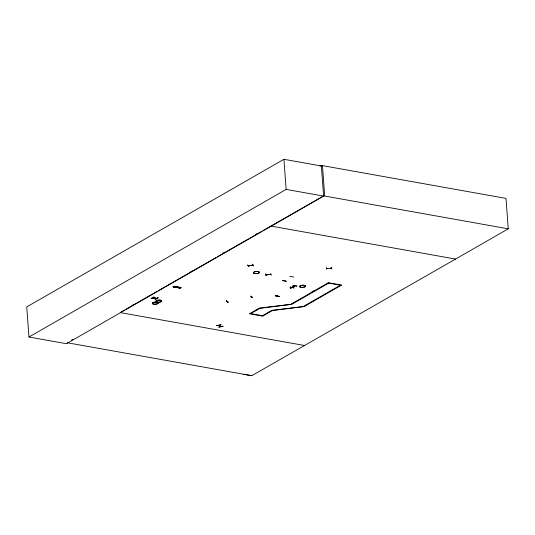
<?xml version="1.0" encoding="UTF-8"?>
<svg xmlns="http://www.w3.org/2000/svg" width="535" height="535" viewBox="0 0 535 535"><rect width="100%" height="100%" fill="white"/><g stroke="black" fill="none" stroke-linecap="round" stroke-linejoin="round"><path stroke-width="0.8" d="M282.386 280.554L286.426 281.229L282.467 280.521M326.35 269.386L326.745 267.433M330.964 268.022L331.499 267.808M330.991 268.336C331.105 267.192 330.67 268.804 331.533 268.249M331.707 269.105L331.68 267.386M216.668 325.708L220.975 324.725M275.271 295.775L279.364 296.443L275.371 295.715M279.21 296.517L275.418 295.721M294.076 287.964L289.99 287.088M290.104 287.014L293.942 287.81M152.428 297.908L156.36 298.644M156.26 298.704L152.308 297.988L156.401 298.657M153.96 297.012L151.004 298.59L154 297.059M290.425 288.365L293.193 286.8M226.298 300.884L228.157 302.369L226.532 300.871M228.124 302.308L226.465 300.851M247.578 265.079L248.949 266.631L247.839 265.052M265.654 274.047L266.162 275.732L265.875 273.994M277.772 295.942L277.538 296.069M180.121 288.064L172.939 286.86L180.382 287.99L173.266 286.68M181.011 287.649L173.688 286.439L180.937 287.696M154.301 298.242L154.501 298.095M173.928 286.245L181.131 287.569M180.188 288.111L173.24 286.7M266.035 274.863L266.517 274.809M270.389 274.569L270.864 274.522L266.102 274.85M220.948 326.698L218.962 325.273M326.711 268.496L327.233 268.463M321.374 165.99L283.931 159.303L26.75 306.903L28.964 337.017L66.407 343.704L323.588 196.098L321.334 165.422L506.016 198.405L508.25 228.826L455.559 259.067L270.917 226.064M319.91 166.238L321.334 165.422M28.964 337.017L286.145 189.41L323.588 196.098M71.422 340.233L72.867 339.404M132.065 305.431L133.516 304.596M190.768 271.74L192.219 270.911M223.383 253.022L224.827 252.192M255.991 234.303L257.442 233.474M124.528 310.079L120.181 312.58L304.863 345.563M125.979 309.25L157.143 291.368M158.587 290.532L215.839 257.676M217.29 256.84L248.454 238.958M249.905 238.128L261.501 231.474M262.946 230.638L324.651 195.342L322.458 165.482M250.748 313.61L259.883 308.367L291.515 304.295L259.716 308.053L259.883 308.367L259.114 308.227L249.444 313.777L262.672 316.138L272.342 310.594L303.974 306.515L272.175 310.28L272.342 310.594L271.573 310.454L262.438 315.697M328.664 283.142L292.117 304.114L291.348 303.98L328.423 282.701L341.658 285.061L304.575 306.341L303.806 306.201L340.354 285.229M243.706 374.286L251.778 375.697L455.599 259.047M293.053 285.376L297.005 286.105L292.933 285.423M291.856 287.83L292.224 287.609M311.885 292.177L314.654 290.605L311.892 292.204M157.979 297.748L155.224 299.332M158.159 297.814L155.17 299.353L157.945 297.781M289.803 276.307L293.762 277.023M218.828 325.347L220.794 326.731M251.156 296.985L251.597 296.985L251.149 297.065M294.731 285.85L290.217 288.298M312.948 291.401L312.587 291.348L313.109 291.348M221.082 324.805L216.581 325.681M223.075 326.169L218.681 327.152L223.068 326.223M250.788 296.189L252.667 297.641L250.848 296.149M253.684 265.888L252.553 264.123M292.177 287.415L294.945 285.844M271.252 275.311L270.71 273.405M267.299 274.442L268.797 274.315M331.466 268.242L326.704 268.557M152.789 297.701L156.862 298.396M323.568 195.843L508.25 228.826M327.895 283.002L341.123 285.369M249.979 313.47L263.207 315.837M67.096 342.721L251.778 375.697M152.916 297.661L156.862 298.383M152.763 297.761L156.708 298.483M283.931 159.303L286.145 189.41M331.446 267.814L331.473 268.323L331.446 267.814M157.116 302.101L157.116 302.114A3.003 1.05 -4.2 0 1 157.524 300.289A3.003 1.05 -4.2 0 1 161.791 301.051A3.003 1.05 -4.2 0 1 157.103 302.135A3.009 1.057 -4.2 0 1 157.517 300.296A3.009 1.057 -4.2 0 1 161.797 301.058A3.009 1.057 -4.2 0 1 157.103 302.141M227.402 301.566L227.83 301.559L227.362 301.586M248.467 265.788L253.048 265.113L248.427 265.808M153.672 304.107A3.009 1.057 -4.2 0 0 158.373 303.024A3.009 1.057 -4.2 0 0 154.093 302.262A3.009 1.057 -4.2 0 0 153.672 304.107A3.003 1.05 -4.2 0 0 158.367 303.017A3.003 1.05 -4.2 0 0 154.1 302.255A3.003 1.05 -4.2 0 0 153.679 304.101M254.68 273.525A3.009 1.057 -4.2 0 0 259.375 272.442A3.003 1.05 -4.2 0 0 255.101 271.673A3.009 1.057 -4.2 0 0 254.68 273.525A3.003 1.05 -4.2 0 0 259.368 272.435A3.009 1.057 -4.2 0 0 255.101 271.673A3.003 1.05 -4.2 0 0 254.68 273.519M300.911 287.288A3.009 1.057 -4.2 0 0 305.612 286.205A3.009 1.057 -4.2 0 0 301.332 285.436A3.009 1.057 -4.2 0 0 300.911 287.288A3.003 1.05 -4.2 0 0 305.605 286.212A3.003 1.05 -4.2 0 0 301.332 285.449A3.003 1.05 -4.2 0 0 300.917 287.295"/></g></svg>
